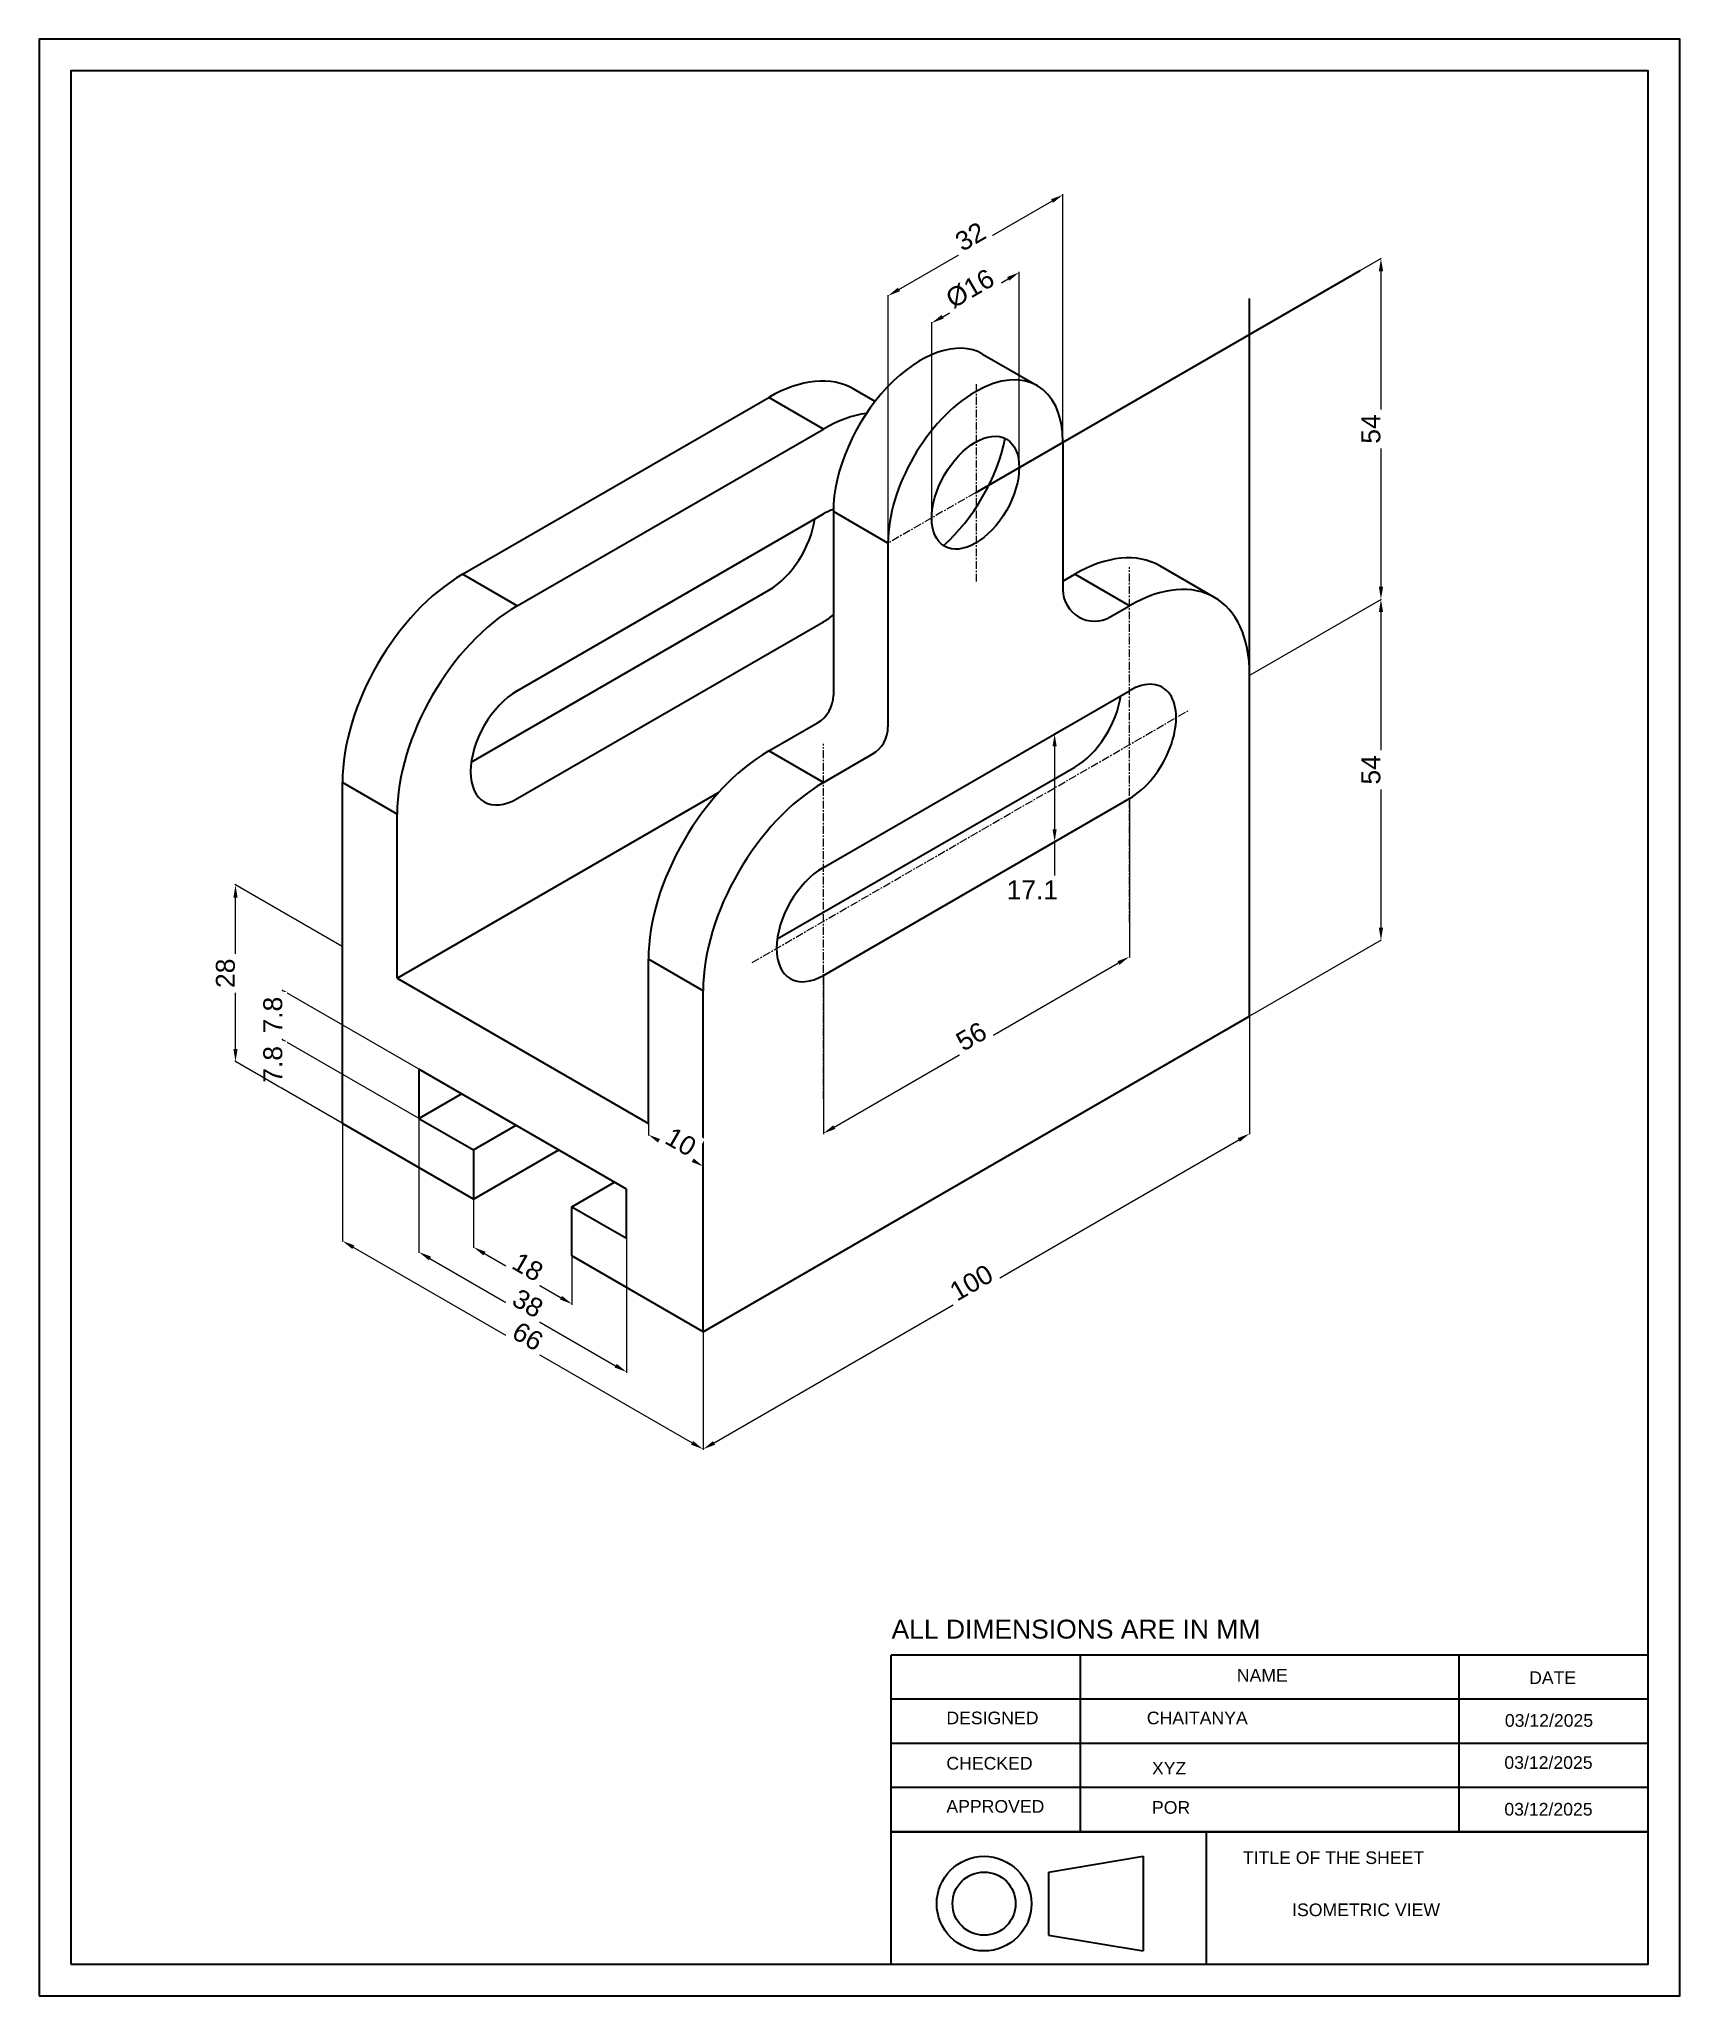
# Model space of a CAD drawing. Header units: millimetres. Extents: x -105 to 155, y -105 to 205.
import ezdxf

# ---------------------------------------------------------------- set-up
doc = ezdxf.new("R2010")
doc.units = ezdxf.units.MM
doc.header["$MEASUREMENT"] = 0
doc.linetypes.add('CENTER', pattern=[2, 1.25, -0.25, 0.25, -0.25])
doc.layers.add('centerline', color=1, linetype='CENTER', lineweight=15)
doc.layers.add('dimension line', color=3, linetype='Continuous', lineweight=15)
doc.layers.add('Reference line', color=52, linetype='Continuous')
doc.layers.add('TEXT', color=254, linetype='Continuous')
doc.styles.get("Standard").update_dxf_attribs({"font": 'arial.ttf'})
doc.dimstyles.new('AM_ANSI$0', dxfattribs={"dimtxt": 3, "dimasz": 2, "dimexe": 0.1, "dimexo": 0.05, "dimgap": 0.06, "dimtad": 1, "dimtoh": 1, "dimdec": 3, "dimzin": 9, "dimdsep": 46, "dimtxsty": 'Standard', "dimcen": 0, "dimclrd": 256, "dimclre": 256, "dimclrt": 256, "dimadec": 0, "dimazin": 2, "dimtp": 0.1, "dimtm": 0.1, "dimtfac": 0.71, "dimtdec": 3, "dimtofl": 0, "dimtmove": 0, "dimatfit": 3, "dimfxl": 1, "dimtfill": 1, "dimtolj": 1, "dimtzin": 7, "dimlwd": -1, "dimlwe": -1, "dimarcsym": 1})

# ---------------------------------------------------------------- blocks, each defined once
blk = doc.blocks.new('*D4')
at = {"layer": 'Defpoints', "color": 0, "transparency": 16777216}
for p in [(-57.16, 33), (0, 0), (0, -18.62)]:
    blk.add_point(p, dxfattribs=at)
at = {"layer": 'dimension line', "transparency": 16777216}
for p, q in [((-57.16, 32.94), (-57.16, 14.27)), ((-55.43, 13.38), (-1.73, -17.62)), ((0, -0.06), (0, -18.73))]:
    blk.add_line(p, q, dxfattribs=at)
for points in [[(-55.26, 13.67), (-55.59, 13.09), (-57.16, 14.38)], [(-1.57, -17.33), (-1.9, -17.91), (0, -18.62)]]:
    blk.add_solid(points, dxfattribs=at)
at = {"layer": 'dimension line', "transparency": 16777216, "insert": (-27.78, -0.74), "char_height": 3, "attachment_point": 5, "rotation": 330, "bg_fill": 3, "box_fill_scale": 1.25, "bg_fill_color": 256, "bg_fill_true_color": 13158600, "bg_fill_transparency": 0}
blk.add_mtext('\\A1;66', dxfattribs=at)
blk = doc.blocks.new('*D5')
at = {"layer": 'Defpoints', "color": 0, "transparency": 16777216}
for p in [(-36.37, 21), (-20.78, 12), (-20.78, 4.38)]:
    blk.add_point(p, dxfattribs=at)
at = {"layer": 'dimension line', "transparency": 16777216}
for p, q in [((-36.37, 20.94), (-36.37, 13.26)), ((-34.64, 12.38), (-22.52, 5.38)), ((-20.78, 11.94), (-20.78, 4.26))]:
    blk.add_line(p, q, dxfattribs=at)
for points in [[(-34.47, 12.67), (-34.81, 12.09), (-36.37, 13.38)], [(-22.35, 5.67), (-22.68, 5.09), (-20.78, 4.38)]]:
    blk.add_solid(points, dxfattribs=at)
at = {"layer": 'dimension line', "transparency": 16777216, "insert": (-27.78, 10.26), "char_height": 3, "attachment_point": 5, "rotation": 330, "bg_fill": 3, "box_fill_scale": 1.25, "bg_fill_color": 256, "bg_fill_true_color": 13158600, "bg_fill_transparency": 0}
blk.add_mtext('\\A1;18', dxfattribs=at)
blk = doc.blocks.new('*D6')
at = {"layer": 'Defpoints', "color": 0, "transparency": 16777216}
for p in [(-45.03, 33.8), (-12.12, 14.8), (-12.12, -6.39)]:
    blk.add_point(p, dxfattribs=at)
at = {"layer": 'dimension line', "transparency": 16777216}
for p, q in [((-45.03, 33.74), (-45.03, 12.5)), ((-12.12, 14.74), (-12.12, -6.5)), ((-43.3, 11.61), (-13.86, -5.39))]:
    blk.add_line(p, q, dxfattribs=at)
for points in [[(-43.13, 11.9), (-43.47, 11.32), (-45.03, 12.61)], [(-13.69, -5.1), (-14.02, -5.68), (-12.12, -6.39)]]:
    blk.add_solid(points, dxfattribs=at)
at = {"layer": 'dimension line', "transparency": 16777216, "insert": (-27.78, 4.49), "char_height": 3, "attachment_point": 5, "rotation": 330, "bg_fill": 3, "box_fill_scale": 1.25, "bg_fill_color": 256, "bg_fill_true_color": 13158600, "bg_fill_transparency": 0}
blk.add_mtext('\\A1;38', dxfattribs=at)
blk = doc.blocks.new('*D7')
at = {"layer": 'dimension line', "transparency": 16777216}
for p, q in [((-8.66, 32.94), (-8.66, 31.08)), ((-6.93, 30.2), (-1.73, 27.2)), ((0, 27.94), (0, 26.08))]:
    blk.add_line(p, q, dxfattribs=at)
for points in [[(-6.76, 30.49), (-7.09, 29.91), (-8.66, 31.2)], [(-1.57, 27.49), (-1.9, 26.91), (0, 26.2)]]:
    blk.add_solid(points, dxfattribs=at)
at = {"layer": 'dimension line', "transparency": 16777216, "insert": (-3.53, 30.08), "char_height": 3, "attachment_point": 5, "rotation": 330, "bg_fill": 3, "box_fill_scale": 1.25, "bg_fill_color": 256, "bg_fill_true_color": 13158600, "bg_fill_transparency": 0}
blk.add_mtext('\\A1;10', dxfattribs=at)
at = {"layer": 'Defpoints', "color": 0, "transparency": 16777216}
for p in [(-8.66, 33), (0, 28), (0, 26.2)]:
    blk.add_point(p, dxfattribs=at)
blk = doc.blocks.new('*D8')
at = {"layer": 'Defpoints', "color": 0, "transparency": 16777216}
for p in [(-45.03, 41.6), (-45.03, 33.8)]:
    blk.add_point(p, dxfattribs=at)
at = {"layer": 'dimension line', "transparency": 16777216}
for p, q in [((-45.08, 41.63), (-66.69, 54.1)), ((-66.59, 48.25), (-66.59, 52.05)), ((-45.08, 33.83), (-66.69, 46.3))]:
    blk.add_line(p, q, dxfattribs=at)
for points in [[(-66.92, 52.05), (-66.26, 52.05), (-66.59, 54.05)], [(-66.92, 48.25), (-66.26, 48.25), (-66.59, 46.25)]]:
    blk.add_solid(points, dxfattribs=at)
at = {"layer": 'dimension line', "transparency": 16777216, "insert": (-68.18, 50.15), "char_height": 3, "attachment_point": 5, "rotation": 90, "bg_fill": 3, "box_fill_scale": 1.25, "bg_fill_color": 256, "bg_fill_true_color": 13158600, "bg_fill_transparency": 0}
blk.add_mtext('\\A1;7.8', dxfattribs=at)
at = {"layer": 'Defpoints', "color": 0, "transparency": 16777216}
blk.add_point((-66.59, 54.05), dxfattribs=at)
blk = doc.blocks.new('*D9')
at = {"layer": 'Defpoints', "color": 0, "transparency": 16777216}
for p in [(-45.03, 33.8), (-45.03, 26)]:
    blk.add_point(p, dxfattribs=at)
at = {"layer": 'dimension line', "transparency": 16777216}
for p, q in [((-45.08, 33.83), (-66.69, 46.3)), ((-66.59, 44.25), (-66.59, 40.45))]:
    blk.add_line(p, q, dxfattribs=at)
for points in [[(-66.92, 44.25), (-66.26, 44.25), (-66.59, 46.25)], [(-66.92, 40.45), (-66.26, 40.45), (-66.59, 38.45)]]:
    blk.add_solid(points, dxfattribs=at)
at = {"layer": 'dimension line', "transparency": 16777216, "insert": (-68.18, 42.35), "char_height": 3, "attachment_point": 5, "rotation": 90, "bg_fill": 3, "box_fill_scale": 1.25, "bg_fill_color": 256, "bg_fill_true_color": 13158600, "bg_fill_transparency": 0}
blk.add_mtext('\\A1;7.8', dxfattribs=at)
at = {"layer": 'Defpoints', "color": 0, "transparency": 16777216}
blk.add_point((-66.59, 38.45), dxfattribs=at)
blk = doc.blocks.new('*D10')
at = {"layer": 'Defpoints', "color": 0, "transparency": 16777216}
for p in [(-74.1, 70.78), (-57.16, 61), (-57.16, 33)]:
    blk.add_point(p, dxfattribs=at)
at = {"layer": 'dimension line', "transparency": 16777216}
for p, q in [((-57.21, 61.03), (-74.2, 70.84)), ((-74.1, 44.78), (-74.1, 68.78)), ((-57.21, 33.03), (-74.2, 42.84))]:
    blk.add_line(p, q, dxfattribs=at)
for points in [[(-74.43, 68.78), (-73.77, 68.78), (-74.1, 70.78)], [(-74.43, 44.78), (-73.77, 44.78), (-74.1, 42.78)]]:
    blk.add_solid(points, dxfattribs=at)
at = {"layer": 'dimension line', "transparency": 16777216, "insert": (-75.69, 56.78), "char_height": 3, "attachment_point": 5, "rotation": 90, "bg_fill": 3, "box_fill_scale": 1.25, "bg_fill_color": 256, "bg_fill_true_color": 13158600, "bg_fill_transparency": 0}
blk.add_mtext('\\A1;28', dxfattribs=at)
blk = doc.blocks.new('*D11')
at = {"layer": 'Defpoints', "color": 0, "transparency": 16777216}
for p in [(86.6, 50), (86.6, 31.38), (0, 0)]:
    blk.add_point(p, dxfattribs=at)
at = {"layer": 'dimension line', "transparency": 16777216}
for p, q in [((86.6, 49.94), (86.6, 31.27)), ((1.73, -17.62), (84.87, 30.38)), ((0, -0.06), (0, -18.73))]:
    blk.add_line(p, q, dxfattribs=at)
for points in [[(84.7, 30.67), (85.04, 30.09), (86.6, 31.38)], [(1.57, -17.33), (1.9, -17.91), (0, -18.62)]]:
    blk.add_solid(points, dxfattribs=at)
at = {"layer": 'dimension line', "transparency": 16777216, "insert": (42.51, 7.76), "char_height": 3, "attachment_point": 5, "rotation": 30, "bg_fill": 3, "box_fill_scale": 1.25, "bg_fill_color": 256, "bg_fill_true_color": 13158600, "bg_fill_transparency": 0}
blk.add_mtext('\\A1;100', dxfattribs=at)
blk = doc.blocks.new('*D12')
at = {"layer": 'Defpoints', "color": 0, "transparency": 16777216}
for p in [(67.55, 84.45), (67.55, 59.41), (19.05, 56.45)]:
    blk.add_point(p, dxfattribs=at)
at = {"layer": 'dimension line', "transparency": 16777216}
for p, q in [((67.55, 84.39), (67.55, 59.29)), ((19.05, 56.39), (19.05, 31.29)), ((20.78, 32.41), (65.82, 58.41))]:
    blk.add_line(p, q, dxfattribs=at)
for points in [[(65.65, 58.69), (65.98, 58.12), (67.55, 59.41)], [(20.62, 32.69), (20.95, 32.12), (19.05, 31.41)]]:
    blk.add_solid(points, dxfattribs=at)
at = {"layer": 'dimension line', "transparency": 16777216, "insert": (42.51, 46.78), "char_height": 3, "attachment_point": 5, "rotation": 30, "bg_fill": 3, "box_fill_scale": 1.25, "bg_fill_color": 256, "bg_fill_true_color": 13158600, "bg_fill_transparency": 0}
blk.add_mtext('\\A1;56', dxfattribs=at)
blk = doc.blocks.new('*D13')
at = {"layer": 'Defpoints', "color": 0, "transparency": 16777216}
for p in [(86.6, 104), (107.41, 62.01), (86.6, 50)]:
    blk.add_point(p, dxfattribs=at)
at = {"layer": 'dimension line', "transparency": 16777216}
for p, q in [((86.65, 104.03), (107.51, 116.07)), ((107.41, 114.01), (107.41, 64.01)), ((86.65, 50.03), (107.51, 62.07))]:
    blk.add_line(p, q, dxfattribs=at)
for points in [[(107.08, 114.01), (107.75, 114.01), (107.41, 116.01)], [(107.08, 64.01), (107.75, 64.01), (107.41, 62.01)]]:
    blk.add_solid(points, dxfattribs=at)
at = {"layer": 'dimension line', "transparency": 16777216, "insert": (105.83, 89.01), "char_height": 3, "attachment_point": 5, "rotation": 90, "bg_fill": 3, "box_fill_scale": 1.25, "bg_fill_color": 256, "bg_fill_true_color": 13158600, "bg_fill_transparency": 0}
blk.add_mtext('\\A1;54', dxfattribs=at)
blk = doc.blocks.new('*D14')
at = {"layer": 'Defpoints', "color": 0, "transparency": 16777216}
for p in [(57.01, 180.11), (57.01, 140.91), (29.3, 124.91)]:
    blk.add_point(p, dxfattribs=at)
at = {"layer": 'dimension line', "transparency": 16777216}
for p, q in [((57.01, 140.97), (57.01, 180.23)), ((31.03, 165.11), (55.28, 179.11)), ((29.3, 124.97), (29.3, 164.23))]:
    blk.add_line(p, q, dxfattribs=at)
for points in [[(55.11, 179.4), (55.44, 178.83), (57.01, 180.11)], [(30.86, 165.4), (31.19, 164.83), (29.3, 164.11)]]:
    blk.add_solid(points, dxfattribs=at)
at = {"layer": 'dimension line', "transparency": 16777216, "insert": (42.36, 173.49), "char_height": 3, "attachment_point": 5, "rotation": 30, "bg_fill": 3, "box_fill_scale": 1.25, "bg_fill_color": 256, "bg_fill_true_color": 13158600, "bg_fill_transparency": 0}
blk.add_mtext('\\A1;32', dxfattribs=at)
blk = doc.blocks.new('*D15')
at = {"layer": 'Defpoints', "color": 0, "transparency": 16777216}
for p in [(50.08, 167.8), (50.08, 136.91), (36.22, 128.91)]:
    blk.add_point(p, dxfattribs=at)
at = {"layer": 'dimension line', "transparency": 16777216}
for p, q in [((50.08, 136.97), (50.08, 167.92)), ((37.96, 160.8), (48.35, 166.8)), ((36.22, 128.97), (36.22, 159.92))]:
    blk.add_line(p, q, dxfattribs=at)
for points in [[(48.18, 167.09), (48.51, 166.51), (50.08, 167.8)], [(37.79, 161.09), (38.12, 160.51), (36.22, 159.8)]]:
    blk.add_solid(points, dxfattribs=at)
at = {"layer": 'dimension line', "transparency": 16777216, "insert": (42.31, 165.25), "char_height": 3, "attachment_point": 5, "rotation": 30, "bg_fill": 3, "box_fill_scale": 1.25, "bg_fill_color": 256, "bg_fill_true_color": 13158600, "bg_fill_transparency": 0}
blk.add_mtext('\\A1;%%C16', dxfattribs=at)
blk = doc.blocks.new('*D16')
at = {"layer": 'Defpoints', "color": 0, "transparency": 16777216}
for p in [(58.32, 96.22), (55.7, 77.61), (58.32, 79.12)]:
    blk.add_point(p, dxfattribs=at)
at = {"layer": 'dimension line', "transparency": 16777216}
for p, q in [((58.27, 96.19), (55.6, 94.65)), ((55.7, 92.71), (55.7, 79.61)), ((58.27, 79.09), (55.6, 77.55)), ((55.7, 77.61), (55.7, 68.43)), ((55.7, 68.43), (48.71, 68.43))]:
    blk.add_line(p, q, dxfattribs=at)
for points in [[(55.37, 92.71), (56.03, 92.71), (55.7, 94.71)], [(55.37, 79.61), (56.03, 79.61), (55.7, 77.61)]]:
    blk.add_solid(points, dxfattribs=at)
at = {"layer": 'dimension line', "transparency": 16777216, "insert": (52.17, 69.99), "char_height": 3, "attachment_point": 5, "bg_fill": 3, "box_fill_scale": 1.25, "bg_fill_color": 256, "bg_fill_true_color": 13158600, "bg_fill_transparency": 0}
blk.add_mtext('\\A1;17.1', dxfattribs=at)
blk = doc.blocks.new('*D17')
at = {"layer": 'Defpoints', "color": 0, "transparency": 16777216}
for p in [(86.6, 158), (107.41, 116.01), (86.6, 104)]:
    blk.add_point(p, dxfattribs=at)
at = {"layer": 'dimension line', "transparency": 16777216}
for p, q in [((86.65, 158.03), (107.51, 170.07)), ((107.41, 168.01), (107.41, 118.01)), ((86.65, 104.03), (107.51, 116.07))]:
    blk.add_line(p, q, dxfattribs=at)
for points in [[(107.08, 168.01), (107.75, 168.01), (107.41, 170.01)], [(107.08, 118.01), (107.75, 118.01), (107.41, 116.01)]]:
    blk.add_solid(points, dxfattribs=at)
at = {"layer": 'dimension line', "transparency": 16777216, "insert": (105.83, 143.01), "char_height": 3, "attachment_point": 5, "rotation": 90, "bg_fill": 3, "box_fill_scale": 1.25, "bg_fill_color": 256, "bg_fill_true_color": 13158600, "bg_fill_transparency": 0}
blk.add_mtext('\\A1;54', dxfattribs=at)
blk = doc.blocks.new('3rd Angle Projection Symbol')
for p, q in [((40.9, 20), (100.9, 30)), ((100.9, 30), (100.9, -30)), ((40.9, 20), (40.9, -20)), ((40.9, -20), (100.9, -30))]:
    blk.add_line(p, q)
for radius in [30, 20]:
    blk.add_circle((0, 0), radius)
blk = doc.blocks.new('CLASS WORK CADD CENTER 3ED ANGLE')
at = {"layer": 'TEXT'}
for p, q in [((-120, 21), (-120, 49)), ((0, 49), (-120, 49)), ((-90, 21), (-90, 49)), ((-30, 21), (-30, 49)), ((0, 21), (0, 49)), ((0, 42), (-120, 42)), ((0, 35), (-120, 35)), ((0, 28), (-120, 28)), ((-120, 0), (-120, 21)), ((0, 21), (-120, 21)), ((-120, 21), (0, 21)), ((-70, 0), (-70, 21)), ((0, 0), (0, 21)), ((-120, 0), (0, 0))]:
    blk.add_line(p, q, dxfattribs=at)
at = {"layer": 'TEXT', "xscale": 0.25, "yscale": 0.25, "zscale": 0.25}
blk.add_blockref('3rd Angle Projection Symbol', (-105.26, 9.61), dxfattribs=at)
at = {"layer": 'TEXT', "attachment_point": 1}
for s, width, insert, char_height in [('ALL DIMENSIONS ARE IN MM', 72.2562, (-119.92, 54.6), 3), ('NAME', 21.3126, (-65.2, 46.79), 2), ('DATE', 21.3126, (-18.89, 46.41), 2), ('DESIGNED', 21.3126, (-111.23, 40.03), 2), ('CHECKED', 21.3126, (-111.23, 32.85), 2), ('APPROVED', 21.3126, (-111.23, 26.02), 2), ('TITLE OF THE SHEET', 72.2562, (-64.25, 17.89), 2)]:
    blk.add_mtext_dynamic_manual_height_columns(s, width=width, gutter_width=1, heights=[0], dxfattribs=dict(at, insert=insert, char_height=char_height))
at = {"layer": 'TEXT'}
for tag, p in [('ABC', (-79.47, 38.03)), ('01/01/2000', (-22.73, 37.63)), ('RR', (-78.65, 30.07)), ('01/01/2000', (-22.81, 30.97)), ('CC', (-78.65, 23.85)), ('01/01/2000', (-22.81, 23.57)), ('ABCD', (-56.44, 7.63))]:
    blk.add_attdef(tag, p, '', height=2, dxfattribs=at)

msp = doc.modelspace()

# ---------------------------------------------------------------- linework, layer by layer
for p, q in [((44.2896, 154.8843), (52.9499, 149.8843)), ((27.2533, 147.378), (23.8645, 149.3345)), ((-38.1051, 120), (10.3923, 148)), ((19.0526, 143), (10.3923, 148)), ((-29.4449, 115), (19.0526, 143)), ((57.0083, 140.9138), (57.0083, 117.574)), ((-29.4449, 101.55), (19.0526, 129.55)), ((20.6353, 129.9138), (20.6353, 100.8005)), ((29.2955, 124.9138), (20.6353, 129.9138)), ((29.2955, 124.9138), (29.2955, 95.8005)), ((81.0222, 116.3345), (72.3619, 121.3345)), ((-29.4449, 115), (-38.1051, 120)), ((57.0083, 118.9138), (58.8897, 120)), ((67.55, 115), (58.8897, 120)), ((-36.7421, 90.2369), (10.3923, 117.45)), ((64.5083, 113.2439), (67.55, 115)), ((-29.4449, 84.45), (19.0526, 112.45)), ((86.6025, 50), (86.6025, 104)), ((19.0526, 73.55), (67.55, 101.55)), ((10.3923, 92), (18.1353, 96.4704)), ((19.0526, 87), (10.3923, 92)), ((19.0526, 87), (26.7955, 91.4704)), ((-57.1577, 33), (-57.1577, 87)), ((-57.1577, 33), (-57.1577, 87)), ((-48.4974, 82), (-57.1577, 87)), ((11.7553, 62.2369), (58.8897, 89.45)), ((-48.4974, 56), (2.4551, 85.4174)), ((19.0526, 56.45), (67.55, 84.45)), ((-48.4974, 56), (-48.4974, 82)), ((-57.1577, 33), (-57.1577, 61)), ((-8.6603, 33), (-8.6603, 59)), ((0, 54), (-8.6603, 59)), ((-48.4974, 56), (-8.6603, 33)), ((0, 0), (0, 54)), ((0, 0), (86.6025, 50)), ((-12.1244, 22.6), (-45.0333, 41.6)), ((-45.0333, 41.6), (-45.0333, 33.8)), ((-45.0333, 33.8), (-38.2783, 37.7)), ((-36.3731, 21), (-57.1577, 33)), ((-45.0333, 33.8), (-36.3731, 28.8)), ((-36.3731, 28.8), (-29.6181, 32.7)), ((-36.3731, 28.8), (-36.3731, 21)), ((-36.3731, 21), (-22.8631, 28.8)), ((-20.7846, 19.8), (-14.0296, 23.7)), ((-12.1244, 14.8), (-12.1244, 22.6)), ((-20.7846, 12), (-20.7846, 19.8)), ((-20.7846, 19.8), (-12.1244, 14.8)), ((0, 0), (-20.7846, 12))]:
    msp.add_line(p, q)
for centre, start, end in [((62.0083, 117.574), 180, 300), ((15.6353, 100.8005), 300, 0), ((24.2955, 95.8005), 300, 0)]:
    msp.add_arc(centre, 5, start, end)
for centre, major_axis, start_param, end_param in [((34.4917, 137.9138), (-9.798, -16.9706), 3.14159265, 5.49778714), ((43.1519, 132.9138), (-9.798, -16.9706), 2.35619449, 5.49778714), ((10.3923, 126), (-13.4722, -23.3345), 9.42477796, 10.21017612), ((19.0526, 121), (-13.4722, -23.3345), 9.84350376, 10.21017612), ((34.4917, 137.9138), (-9.798, -16.9706), 7.33074378, 8.37721949), ((19.0526, 121), (-5.2358, -9.0686), 3.71111877, 3.92699082), ((10.3923, 126), (-5.2358, -9.0686), 0.78539816, 2.18578021), ((58.8897, 98), (-13.4722, -23.3345), 9.42477796, 10.21017612), ((-38.1051, 98), (-13.4722, -23.3345), 3.92699082, 5.49778714), ((67.55, 93), (-13.4722, -23.3345), 8.6393798, 10.21017612), ((-29.4449, 93), (-13.4722, -23.3345), 3.92699082, 5.49778714), ((19.0526, 121), (-5.2358, -9.0686), 0.78539816, 1.00080772), ((67.55, 93), (-5.2358, -9.0686), 0.78539816, 3.92699082), ((-29.4449, 93), (-5.2358, -9.0686), 3.92699082, 7.06858347), ((58.8897, 98), (-5.2358, -9.0686), 0.78539816, 2.18578021), ((10.3923, 70), (-13.4722, -23.3345), 3.92699082, 5.49778714), ((19.0526, 65), (-13.4722, -23.3345), 3.92699082, 5.49778714), ((19.0526, 65), (-5.2358, -9.0686), 3.92699082, 7.06858347)]:
    msp.add_ellipse(centre, major_axis=major_axis, ratio=0.57735027, start_param=start_param, end_param=end_param)
msp.add_ellipse((43.1519, 132.9138), major_axis=(-4.899, -8.4853), ratio=0.57735027)
at = {"layer": 'centerline'}
for p, q in [((43.3013, 118.8384), (43.3013, 150.1269)), ((57.0083, 140.9138), (29.2955, 124.9138)), ((67.55, 64.8716), (67.55, 121.1284)), ((7.7942, 58.5), (77.0763, 98.5)), ((19.0526, 36.8716), (19.0526, 93.1284))]:
    msp.add_line(p, q, dxfattribs=at)
at = {"layer": 'Reference line'}
msp.add_line((43.1519, 132.9138), (104.102, 168.1033), dxfattribs=at)

# ---------------------------------------------------------------- block references
at = {"layer": 'TEXT'}
ref = msp.add_blockref('CLASS WORK CADD CENTER 3ED ANGLE', (149.7801, -100.2251), dxfattribs=at)
ref.add_attrib('ABCD', 'ISOMETRIC VIEW', (93.336, -92.5917), dxfattribs={"height": 2})
ref.add_attrib('ABC', 'CHAITANYA', (70.3114, -62.1989), dxfattribs={"height": 2})
ref.add_attrib('RR', 'XYZ', (71.1266, -70.1541), dxfattribs={"height": 2})
ref.add_attrib('CC', 'POR', (71.1266, -76.3718), dxfattribs={"height": 2})
ref.add_attrib('01/01/2000', '03/12/2025', (127.0489, -62.5916), dxfattribs={"height": 2})
ref.add_attrib('01/01/2000', '03/12/2025', (126.9676, -69.2599), dxfattribs={"height": 2})
ref.add_attrib('01/01/2000', '03/12/2025', (126.9676, -76.66), dxfattribs={"height": 2})

# ---------------------------------------------------------------- next in the draw order: dimensions: what is measured, and where the dimension line sits
at = {"layer": 'dimension line'}
dim = msp.add_aligned_dim(p1=(29.2955, 124.9138), p2=(57.0083, 140.9138), distance=33.9489, dimstyle='AM_ANSI$0', dxfattribs=at)
dim.commit()
dim.dimension.update_dxf_attribs({"geometry": '*D14', "text_midpoint": (42.3555, 173.4939)})
dim = msp.add_aligned_dim(p1=(-57.1577, 33), p2=(0, 0), distance=-16.1232, dimstyle='AM_ANSI$0', override={"dimpost": ''}, dxfattribs=at)
dim.commit()
dim.dimension.update_dxf_attribs({"geometry": '*D4', "text_midpoint": (-27.783, -0.739)})

# ---------------------------------------------------------------- next in the draw order: dimensions: what is measured, and where the dimension line sits
dim = msp.add_aligned_dim(p1=(36.2237, 128.9138), p2=(50.0801, 136.9138), distance=26.7501, dimstyle='AM_ANSI$0', override={"dimpost": '%%C<>'}, dxfattribs=at)
dim.commit()
dim.dimension.update_dxf_attribs({"geometry": '*D15', "text_midpoint": (42.3141, 165.2532)})
dim = msp.add_linear_dim(base=(0, 26.1967), p1=(-8.6603, 33), p2=(0, 28.0008), angle=150, dimstyle='AM_ANSI$0', dxfattribs=at)
dim.commit()
dim.dimension.update_dxf_attribs({"geometry": '*D7', "text_midpoint": (-3.5343, 30.0751)})
dim = msp.add_aligned_dim(p1=(-36.3731, 21), p2=(-20.7846, 12), distance=-6.5993, dimstyle='AM_ANSI$0', dxfattribs=at)
dim.commit()
dim.dimension.update_dxf_attribs({"geometry": '*D5', "text_midpoint": (-27.783, 10.2583)})

# ---------------------------------------------------------------- next in the draw order: dimensions: what is measured, and where the dimension line sits
for p1, p2, distance, picture, middle in [((0, 0), (86.6025, 50), -16.1232, '*D11', (42.5054, 7.761)), ((-45.0333, 33.8), (-12.1244, 14.8), -18.3501, '*D6', (-27.7825, 4.4905))]:
    dim = msp.add_aligned_dim(p1=p1, p2=p2, distance=distance, dimstyle='AM_ANSI$0', dxfattribs=at)
    dim.commit()
    dim.dimension.update_dxf_attribs({"geometry": picture, "text_midpoint": middle})

# ---------------------------------------------------------------- next in the draw order: dimensions: what is measured, and where the dimension line sits
for base, p1, p2, picture, middle in [((107.4124, 62.0146), (86.6025, 104), (86.6025, 50), '*D13', (105.8268, 89.0146)), ((-66.5899, 54.0457), (-45.0333, 33.8), (-45.0333, 41.6), '*D8', (-68.1816, 50.1457))]:
    dim = msp.add_linear_dim(base=base, p1=p1, p2=p2, angle=90, dimstyle='AM_ANSI$0', dxfattribs=at)
    dim.commit()
    dim.dimension.update_dxf_attribs({"geometry": picture, "text_midpoint": middle})
dim = msp.add_aligned_dim(p1=(19.0526, 56.45), p2=(67.55, 84.45), distance=-21.6891, dimstyle='AM_ANSI$0', dxfattribs=at)
dim.commit()
dim.dimension.update_dxf_attribs({"geometry": '*D12', "text_midpoint": (42.5054, 46.7841)})

# ---------------------------------------------------------------- next in the draw order: linework, layer by layer
at = {"layer": 'Reference line'}
msp.add_line((86.6025, 104), (86.6025, 163.6985), dxfattribs=at)

# ---------------------------------------------------------------- next in the draw order: dimensions: what is measured, and where the dimension line sits
at = {"layer": 'dimension line'}
dim = msp.add_linear_dim(base=(55.6991, 77.6079), p1=(58.3222, 96.2223), p2=(58.3195, 79.1208), angle=90, text='17.1', dimstyle='AM_ANSI$0', override={"dimpost": ''}, dxfattribs=at)
dim.commit()
dim.dimension.update_dxf_attribs({"geometry": '*D16', "text_midpoint": (52.1735, 68.4283), "dimtype": 160})
dim = msp.add_linear_dim(base=(-66.5899, 38.4457), p1=(-45.0333, 33.8), p2=(-45.0254, 25.9954), angle=90, text='7.8', dimstyle='AM_ANSI$0', override={"dimpost": '', "dimse2": 1}, dxfattribs=at)
dim.commit()
dim.dimension.update_dxf_attribs({"geometry": '*D9', "text_midpoint": (-68.1816, 42.3457)})

# ---------------------------------------------------------------- next in the draw order: dimensions: what is measured, and where the dimension line sits
for base, p1, p2, picture, middle in [((107.4124, 116.0146), (86.6025, 158), (86.6025, 104), '*D17', (105.8268, 143.0146)), ((-74.1015, 70.7825), (-57.1577, 33), (-57.1577, 61), '*D10', (-75.6932, 56.7825))]:
    dim = msp.add_linear_dim(base=base, p1=p1, p2=p2, angle=90, dimstyle='AM_ANSI$0', dxfattribs=at)
    dim.commit()
    dim.dimension.update_dxf_attribs({"geometry": picture, "text_midpoint": middle})

# ---------------------------------------------------------------- next in the draw order: linework, layer by layer
at = {"layer": 'TEXT'}
for points in [[(-105.2199, -105.2251), (154.7801, -105.2251), (154.7801, 204.7749), (-105.2199, 204.7749)], [(-100.2199, -100.2251), (149.7801, -100.2251), (149.7801, 199.7749), (-100.2199, 199.7749)]]:
    msp.add_lwpolyline(points, close=True, dxfattribs=at)

doc.saveas('drawing.dxf')
